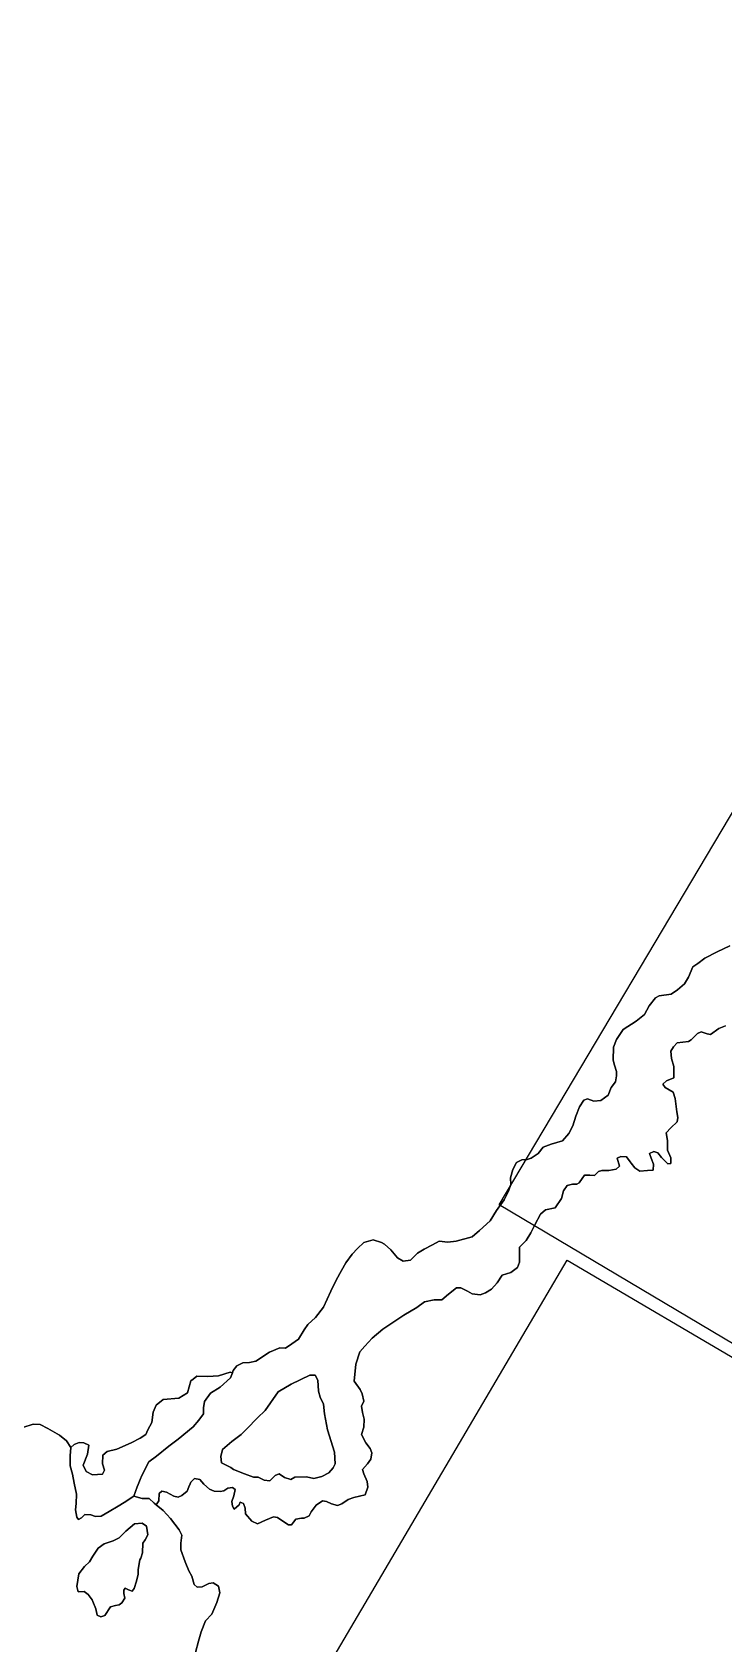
# Model space of a CAD drawing. Header units: inches. Extents: x 288635 to 1232953, y 676945 to 1655780.
# Drawn here: x 449463 to 469572, y 1263106 to 1309973 of the extents above; entities that cross this region are included whole.
import ezdxf

# ---------------------------------------------------------------- set-up
doc = ezdxf.new("R2010")
doc.units = ezdxf.units.IN
doc.header["$MEASUREMENT"] = 0
doc.layers.add('Images', color=7, linetype='Continuous')
picture_1 = doc.add_image_def('image6.jpg', size_in_pixel=(2592, 3907))
picture_2 = doc.add_image_def('image7.jpg', size_in_pixel=(2590, 3729))

msp = doc.modelspace()

# ---------------------------------------------------------------- linework, layer by layer
at = {"color": 1}
for points in [[(469746.9785, 1283403.4417), (469381.2178, 1283225.6414), (469025.6171, 1283042.761), (468822.4167, 1282890.3607), (468675.0964, 1282788.7605), (468548.0961, 1282489.0399), (468426.1759, 1282295.9995), (468222.9755, 1282123.2792), (468040.0951, 1282001.3589), (467689.5744, 1281950.5588), (467582.8942, 1281889.5987), (467405.0938, 1281655.9183), (467262.8535, 1281401.9177), (467024.0931, 1281213.9574), (466648.1723, 1280970.1169), (466450.0519, 1280675.4763), (466363.6917, 1280457.0359), (466353.5317, 1280081.1151), (466394.1718, 1279928.7148), (466455.1319, 1279750.9144), (466455.1319, 1279618.8342), (466424.6519, 1279446.1138), (466297.6516, 1279283.5535), (466211.2914, 1279065.1131), (465992.851, 1278907.6328), (465794.7306, 1278887.3127), (465606.7702, 1278958.4329), (465500.09, 1278912.7128), (465373.0898, 1278724.7524), (465271.4896, 1278450.4318), (465180.0494, 1278165.9513), (465068.2892, 1277942.4308), (464880.3288, 1277734.1504), (464555.2081, 1277637.6302), (464316.4476, 1277551.27), (464179.2874, 1277368.3897), (463976.087, 1277231.2294), (463859.2467, 1277190.5893), (463696.6864, 1277180.4293), (463544.2861, 1277099.1491), (463442.6859, 1276895.9487), (463374.6163, 1276657.1154), (463381.7258, 1276459.0679), (463315.6856, 1276266.0275), (463188.6854, 1276017.107), (462965.1649, 1275702.1463), (462777.2046, 1275407.5058), (462472.404, 1275123.0252), (462253.9635, 1274945.2248), (461791.6826, 1274818.2246), (461552.9221, 1274787.7445), (461298.9216, 1274813.1446), (461100.8012, 1274706.4644), (460856.9607, 1274579.4641), (460663.9203, 1274467.7039), (460465.7999, 1274259.4235), (460247.3595, 1274234.0234), (460084.7992, 1274325.4636), (459891.7588, 1274559.1441), (459711.2736, 1274725.2998), (459622.5183, 1274777.5845), (459373.5978, 1274853.7846), (459104.3572, 1274777.5845), (458921.4769, 1274604.8642), (458763.9965, 1274432.1438), (458581.1162, 1274183.2233), (458459.1959, 1273964.7829), (458301.7156, 1273685.3823), (458149.3153, 1273360.2617), (457930.8749, 1272892.9007), (457702.2744, 1272593.1801), (457478.754, 1272395.0597), (457372.0738, 1272232.4994), (457209.5134, 1271968.3389), (457016.473, 1271831.1786), (456828.5127, 1271699.0983), (456665.9523, 1271714.3384), (456361.1517, 1271582.2581), (455964.9109, 1271323.1776), (455776.9506, 1271287.6175), (455583.9102, 1271272.3775), (455416.2698, 1271186.0173), (455304.5096, 1271053.937), (455283.4018, 1270989.1059), (455217.4044, 1271005.0843), (454882.1237, 1270898.4041), (454572.0157, 1270879.7157), (454252.2025, 1270888.2441), (454140.4422, 1270796.8039), (454071.4443, 1270750.4018), (453982.9619, 1270400.5631), (453728.9614, 1270248.1628), (453271.7605, 1270212.6027), (453063.4801, 1270044.9624), (452977.1199, 1269841.762), (452936.4798, 1269536.9613), (452824.7196, 1269323.6009), (452768.8395, 1269191.5207), (452606.2792, 1269089.9205), (452342.1186, 1268947.6802), (451920.4778, 1268764.7998), (451641.0772, 1268698.7597), (451514.077, 1268586.9994), (451503.917, 1268338.079), (451564.8771, 1268155.1986), (451503.917, 1268038.3584), (451214.3564, 1268018.0383), (451031.476, 1268119.6385), (450940.0358, 1268302.5189), (451072.1161, 1268617.4795), (451107.6762, 1268881.64), (450960.3559, 1268952.7602), (450828.2756, 1268957.8402), (450686.0353, 1268901.9601), (450584.4351, 1268815.5999), (450457.6142, 1269006.3095), (450259.3145, 1269176.2806), (449913.8738, 1269369.321), (449690.3533, 1269486.1612), (449492.2329, 1269496.3213), (449187.4323, 1269399.8011)], [(469621.4599, 1281080.5013), (469433.4995, 1280999.2211), (469189.6591, 1280826.5008), (469088.0589, 1280846.8208), (468910.2585, 1280902.7009), (468803.5783, 1280856.9808), (468625.7779, 1280669.0204), (468544.4978, 1280618.2203), (468219.3771, 1280582.6603), (468107.6169, 1280465.82), (468036.4968, 1280338.8198), (468056.8168, 1280130.5394), (468122.8569, 1279891.7789), (468122.8569, 1279561.5782), (467909.4965, 1279475.2181), (467802.8163, 1279383.7779), (467868.8564, 1279282.1777), (468097.4569, 1279145.0174), (468163.497, 1278967.217), (468209.2171, 1278576.0563), (468239.6972, 1278408.4159), (468214.2971, 1278281.4157), (468031.4167, 1278108.6953), (467894.2565, 1277961.375), (467939.9766, 1277742.9346), (467934.8966, 1277458.454), (468031.4167, 1277234.9336), (468031.4167, 1277077.4533), (467945.0566, 1277062.2132), (467757.0962, 1277250.1736), (467650.416, 1277382.2539), (467538.6558, 1277417.8139), (467411.6555, 1277361.9338), (467462.4556, 1277229.8536), (467528.4957, 1277052.0532), (467523.4157, 1276884.4129), (467355.7754, 1276869.1728), (467127.1749, 1276848.8528), (466990.0147, 1276945.373), (466878.2544, 1277082.5333), (466852.5111, 1277118.5739), (466746.1742, 1277270.4936), (466583.6139, 1277280.6537), (466471.8536, 1277229.8536), (466542.9738, 1276996.1731), (466446.4536, 1276904.7329), (466233.0931, 1276869.1728), (466029.8927, 1276874.2529), (465933.3725, 1276843.7728), (465811.4523, 1276721.8526), (465679.372, 1276737.0926), (465521.8917, 1276737.0926), (465455.8516, 1276640.5724), (465369.4914, 1276513.5721), (465298.3713, 1276467.852), (465176.451, 1276472.9321), (465018.9707, 1276437.372), (464912.2905, 1276274.8117), (464856.4104, 1276051.2912), (464668.45, 1275787.1307), (464389.0495, 1275726.1706), (464246.8092, 1275599.1703), (464079.1688, 1275289.2897), (463962.3286, 1275060.6892), (463825.1683, 1274832.0888), (463637.208, 1274644.1284), (463637.208, 1274359.6478), (463632.1279, 1274202.1675), (463576.2478, 1274049.7672), (463378.1274, 1273907.5269), (463124.1269, 1273821.1668), (462986.9667, 1273607.8063), (462819.3263, 1273419.8459), (462646.606, 1273308.0857), (462484.0457, 1273252.2056), (462255.4452, 1273282.6857), (462123.3649, 1273363.9658), (461925.2445, 1273455.406), (461798.2443, 1273455.406), (461569.6438, 1273277.6057), (461376.6034, 1273104.8853), (461148.003, 1273109.9653), (460868.6024, 1273054.0852), (460650.162, 1272881.3649), (460269.1612, 1272662.9244), (459659.56, 1272256.5236), (459344.5994, 1271992.3631), (459131.2389, 1271763.7626), (458988.9987, 1271601.2023), (458877.2384, 1271240.5216), (458821.3583, 1270742.6806), (458999.1587, 1270498.8401), (459055.0388, 1270376.9199), (459105.8389, 1270158.4794), (459034.7188, 1270016.2391), (459065.1988, 1269828.2788), (459110.9189, 1269635.2384), (459105.8389, 1269401.5579), (459034.7188, 1269188.1975), (459166.799, 1268949.437), (459293.7993, 1268781.7967), (459334.4394, 1268659.8764), (459314.1193, 1268471.9161), (459212.5191, 1268334.7558), (459070.2788, 1268177.2755), (459105.8389, 1268050.2752), (459207.4391, 1267826.7548), (459222.6791, 1267659.1144), (459146.479, 1267440.674), (458811.1983, 1267364.4738), (458653.718, 1267303.5137), (458470.8376, 1267171.4335), (458343.8374, 1267125.7134), (458160.957, 1267171.4335), (458023.0757, 1267242.9992), (457905.9968, 1267260.2912), (457718.9961, 1267135.8734), (457571.6758, 1266947.913), (457520.8757, 1266831.0728), (457373.5554, 1266759.9526), (457292.2753, 1266759.9526), (457124.6349, 1266729.4726), (457058.5948, 1266638.0324), (456997.6347, 1266566.9122), (456916.3545, 1266566.9122), (456779.1942, 1266653.2724), (456591.2339, 1266780.2727), (456474.3936, 1266795.5127), (456250.8732, 1266698.9925), (456017.1927, 1266592.3123), (455844.4724, 1266668.5124), (455666.672, 1266886.9529), (455656.512, 1267049.5132), (455610.7919, 1267186.6735), (455509.1917, 1267222.2336), (455478.7116, 1267151.1134), (455336.4714, 1267024.1132), (455290.7513, 1267110.4733), (455265.3512, 1267247.6336), (455326.3113, 1267405.1139), (455361.8714, 1267593.0743), (455285.6713, 1267654.0344), (455153.591, 1267628.6344), (455031.6707, 1267552.4342), (454924.9905, 1267532.1142), (454752.2702, 1267542.2742), (454620.1899, 1267598.1543), (454452.5496, 1267745.4746), (454335.7094, 1267887.7149), (454183.309, 1267913.1149), (454071.6193, 1267810.3545), (454056.3088, 1267760.7146), (454020.7487, 1267674.3545), (453964.8686, 1267547.3542), (453812.4683, 1267415.2739), (453710.8681, 1267369.5538), (453583.8679, 1267394.9539), (453370.5074, 1267516.8741), (453233.3471, 1267542.2742), (453152.067, 1267481.3141), (453141.907, 1267267.9536), (453070.7868, 1267151.1134), (453004.7467, 1267196.8335), (452862.5064, 1267328.9138), (452659.306, 1267328.9138), (452420.5455, 1267400.0339), (452517.9295, 1267667.5782), (452544.4014, 1267740.3046), (452598.0988, 1267887.8283), (452647.6643, 1267995.7709), (452855.9447, 1268397.0917), (453079.4652, 1268564.7321), (453440.1459, 1268854.2927), (453709.3864, 1269052.413), (454141.1873, 1269418.1738), (454308.8276, 1269606.1342), (454445.9879, 1269794.0945), (454445.9879, 1269966.8149), (454476.468, 1270149.6952), (454649.1883, 1270393.5357), (454923.5089, 1270571.3361), (455233.3895, 1270835.4966), (455283.4018, 1270989.1059), (455304.5096, 1271053.937), (455416.2698, 1271186.0173), (455583.9102, 1271272.3775), (455776.9506, 1271287.6175), (455964.9109, 1271323.1776), (456361.1517, 1271582.2581), (456665.9523, 1271714.3384), (456828.5127, 1271699.0983), (457016.473, 1271831.1786), (457209.5134, 1271968.3389), (457372.0738, 1272232.4994), (457478.754, 1272395.0597), (457702.2744, 1272593.1801), (457930.8749, 1272892.9007), (458149.3153, 1273360.2617), (458301.7156, 1273685.3823), (458459.1959, 1273964.7829), (458581.1162, 1274183.2233), (458763.9965, 1274432.1438), (458921.4769, 1274604.8642), (459104.3572, 1274777.5845), (459373.5978, 1274853.7846), (459622.5183, 1274777.5845), (459711.2736, 1274725.2998), (459891.7588, 1274559.1441), (460084.7992, 1274325.4636), (460247.3595, 1274234.0234), (460465.7999, 1274259.4235), (460663.9203, 1274467.7039), (460856.9607, 1274579.4641), (461100.8012, 1274706.4644), (461298.9216, 1274813.1446), (461552.9221, 1274787.7445), (461791.6826, 1274818.2246), (462253.9635, 1274945.2248), (462472.404, 1275123.0252), (462777.2046, 1275407.5058), (462965.1649, 1275702.1463), (463188.6854, 1276017.107), (463315.6856, 1276266.0275), (463381.7258, 1276459.0679), (463374.6163, 1276657.1154), (463442.6859, 1276895.9487), (463544.2861, 1277099.1491), (463696.6864, 1277180.4293), (463859.2467, 1277190.5893), (463976.087, 1277231.2294), (464179.2874, 1277368.3897), (464316.4476, 1277551.27), (464555.2081, 1277637.6302), (464880.3288, 1277734.1504), (465068.2892, 1277942.4308), (465180.0494, 1278165.9513), (465271.4896, 1278450.4318), (465373.0898, 1278724.7524), (465500.09, 1278912.7128), (465606.7702, 1278958.4329), (465794.7306, 1278887.3127), (465992.851, 1278907.6328), (466211.2914, 1279065.1131), (466297.6516, 1279283.5535), (466424.6519, 1279446.1138), (466455.1319, 1279618.8342), (466455.1319, 1279750.9144), (466394.1718, 1279928.7148), (466353.5317, 1280081.1151), (466363.6917, 1280457.0359), (466450.0519, 1280675.4763), (466648.1723, 1280970.1169), (467024.0931, 1281213.9574), (467262.8535, 1281401.9177), (467405.0938, 1281655.9183), (467582.8942, 1281889.5987), (467689.5744, 1281950.5588), (468040.0951, 1282001.3589), (468222.9755, 1282123.2792), (468426.1759, 1282295.9995), (468548.0961, 1282489.0399), (468675.0964, 1282788.7605), (468822.4167, 1282890.3607), (469025.6171, 1283042.761), (469381.2178, 1283225.6414), (469746.9785, 1283403.4417)], [(454209.6388, 1262853.4252), (454295.999, 1263178.5458), (454377.2792, 1263452.8664), (454504.2794, 1263772.907), (454682.0798, 1263971.0274), (454829.4001, 1264306.3081), (454920.8403, 1264590.7886), (454875.1202, 1264783.829), (454722.7199, 1264880.3492), (454595.7196, 1264854.9492), (454406.3197, 1264764.4853), (454260.4389, 1264753.349), (454174.0788, 1264829.5491), (454108.0386, 1265068.3096), (454021.6785, 1265225.7899), (453909.9182, 1265489.9504), (453787.998, 1265840.4711), (453782.918, 1266028.4315), (453813.3981, 1266267.192), (453737.1979, 1266419.5923), (453482.2554, 1266753.0439), (453273.9872, 1266982.2031), (453070.7868, 1267151.1134), (453141.907, 1267267.9536), (453152.067, 1267481.3141), (453233.3471, 1267542.2742), (453370.5074, 1267516.8741), (453583.8679, 1267394.9539), (453710.8681, 1267369.5538), (453812.4683, 1267415.2739), (453964.8686, 1267547.3542), (454020.7487, 1267674.3545), (454056.3088, 1267760.7146), (454071.6193, 1267810.3545), (454183.309, 1267913.1149), (454335.7094, 1267887.7149), (454452.5496, 1267745.4746), (454620.1899, 1267598.1543), (454752.2702, 1267542.2742), (454924.9905, 1267532.1142), (455031.6707, 1267552.4342), (455153.591, 1267628.6344), (455285.6713, 1267654.0344), (455361.8714, 1267593.0743), (455326.3113, 1267405.1139), (455265.3512, 1267247.6336), (455290.7513, 1267110.4733), (455336.4714, 1267024.1132), (455478.7116, 1267151.1134), (455509.1917, 1267222.2336), (455610.7919, 1267186.6735), (455656.512, 1267049.5132), (455666.672, 1266886.9529), (455844.4724, 1266668.5124), (456017.1927, 1266592.3123), (456250.8732, 1266698.9925), (456474.3936, 1266795.5127), (456591.2339, 1266780.2727), (456779.1942, 1266653.2724), (456916.3545, 1266566.9122), (456997.6347, 1266566.9122), (457058.5948, 1266638.0324), (457124.6349, 1266729.4726), (457292.2753, 1266759.9526), (457373.5554, 1266759.9526), (457520.8757, 1266831.0728), (457571.6758, 1266947.913), (457718.9961, 1267135.8734), (457905.9968, 1267260.2912), (458023.0757, 1267242.9992), (458160.957, 1267171.4335), (458343.8374, 1267125.7134), (458470.8376, 1267171.4335), (458653.718, 1267303.5137), (458811.1983, 1267364.4738), (459146.479, 1267440.674), (459222.6791, 1267659.1144), (459207.4391, 1267826.7548), (459105.8389, 1268050.2752), (459070.2788, 1268177.2755), (459212.5191, 1268334.7558), (459314.1193, 1268471.9161), (459334.4394, 1268659.8764), (459293.7993, 1268781.7967), (459166.799, 1268949.437), (459034.7188, 1269188.1975), (459105.8389, 1269401.5579), (459110.9189, 1269635.2384), (459065.1988, 1269828.2788), (459034.7188, 1270016.2391), (459105.8389, 1270158.4794), (459055.0388, 1270376.9199), (458999.1587, 1270498.8401), (458821.3583, 1270742.6806), (458877.2384, 1271240.5216), (458988.9987, 1271601.2023), (459131.2389, 1271763.7626), (459344.5994, 1271992.3631), (459659.56, 1272256.5236), (460269.1612, 1272662.9244), (460650.162, 1272881.3649), (460868.6024, 1273054.0852), (461148.003, 1273109.9653), (461376.6034, 1273104.8853), (461569.6438, 1273277.6057), (461798.2443, 1273455.406), (461925.2445, 1273455.406), (462123.3649, 1273363.9658), (462255.4452, 1273282.6857), (462484.0457, 1273252.2056), (462646.606, 1273308.0857), (462819.3263, 1273419.8459), (462986.9667, 1273607.8063), (463124.1269, 1273821.1668), (463378.1274, 1273907.5269), (463576.2478, 1274049.7672), (463632.1279, 1274202.1675), (463637.208, 1274359.6478), (463637.208, 1274644.1284), (463825.1683, 1274832.0888), (463962.3286, 1275060.6892), (464079.1688, 1275289.2897), (464246.8092, 1275599.1703), (464389.0495, 1275726.1706), (464668.45, 1275787.1307), (464856.4104, 1276051.2912), (464912.2905, 1276274.8117), (465018.9707, 1276437.372), (465176.451, 1276472.9321), (465298.3713, 1276467.852), (465369.4914, 1276513.5721), (465455.8516, 1276640.5724), (465521.8917, 1276737.0926), (465679.372, 1276737.0926), (465811.4523, 1276721.8526), (465933.3725, 1276843.7728), (466029.8927, 1276874.2529), (466233.0931, 1276869.1728), (466446.4536, 1276904.7329), (466542.9738, 1276996.1731), (466471.8536, 1277229.8536), (466583.6139, 1277280.6537), (466746.1742, 1277270.4936), (466852.5111, 1277118.5739), (466878.2544, 1277082.5333), (466990.0147, 1276945.373), (467127.1749, 1276848.8528), (467355.7754, 1276869.1728), (467523.4157, 1276884.4129), (467528.4957, 1277052.0532), (467462.4556, 1277229.8536), (467411.6555, 1277361.9338), (467538.6558, 1277417.8139), (467650.416, 1277382.2539), (467757.0962, 1277250.1736), (467945.0566, 1277062.2132), (468031.4167, 1277077.4533), (468031.4167, 1277234.9336), (467934.8966, 1277458.454), (467939.9766, 1277742.9346), (467894.2565, 1277961.375), (468031.4167, 1278108.6953), (468214.2971, 1278281.4157), (468239.6972, 1278408.4159), (468209.2171, 1278576.0563), (468163.497, 1278967.217), (468097.4569, 1279145.0174), (467868.8564, 1279282.1777), (467802.8163, 1279383.7779), (467909.4965, 1279475.2181), (468122.8569, 1279561.5782), (468122.8569, 1279891.7789), (468056.8168, 1280130.5394), (468036.4968, 1280338.8198), (468107.6169, 1280465.82), (468219.3771, 1280582.6603), (468544.4978, 1280618.2203), (468625.7779, 1280669.0204), (468803.5783, 1280856.9808), (468910.2585, 1280902.7009), (469088.0589, 1280846.8208), (469189.6591, 1280826.5008), (469433.4995, 1280999.2211), (469621.4599, 1281080.5013)], [(449187.4323, 1269399.8011), (449492.2329, 1269496.3213), (449690.3533, 1269486.1612), (449913.8738, 1269369.321), (450259.3145, 1269176.2806), (450457.6142, 1269006.3095), (450584.4351, 1268815.5999), (450564.1151, 1268571.7594), (450564.1151, 1268282.1988), (450630.1552, 1268043.4384), (450680.9553, 1267779.2778), (450746.9954, 1267459.2372), (450741.9154, 1267189.9967), (450721.5954, 1267002.0363), (450757.1555, 1266788.6759), (450807.9556, 1266717.5557), (450894.3157, 1266773.4358), (450995.9159, 1266869.956), (451163.5563, 1266854.716), (451300.7166, 1266808.9959), (451468.3569, 1266819.1559), (451698.7265, 1266952.1528), (451961.1179, 1267103.6365), (452138.9182, 1267215.3967), (452420.5455, 1267400.0339), (452659.306, 1267328.9138), (452862.5064, 1267328.9138), (453004.7467, 1267196.8335), (453070.7868, 1267151.1134), (453273.9872, 1266982.2031), (453482.2554, 1266753.0439), (453737.1979, 1266419.5923), (453813.3981, 1266267.192), (453782.918, 1266028.4315), (453787.998, 1265840.4711), (453909.9182, 1265489.9504), (454021.6785, 1265225.7899), (454108.0386, 1265068.3096), (454174.0788, 1264829.5491), (454260.4389, 1264753.349), (454406.3197, 1264764.4853), (454595.7196, 1264854.9492), (454722.7199, 1264880.3492), (454875.1202, 1264783.829), (454920.8403, 1264590.7886), (454829.4001, 1264306.3081), (454682.0798, 1263971.0274), (454504.2794, 1263772.907), (454377.2792, 1263452.8664), (454295.999, 1263178.5458), (454209.6388, 1262853.4252)]]:
    msp.add_lwpolyline(points, dxfattribs=at)
for points in [[(455283.4018, 1270989.1059), (455233.3895, 1270835.4966), (454923.5089, 1270571.3361), (454649.1883, 1270393.5357), (454476.468, 1270149.6952), (454445.9879, 1269966.8149), (454445.9879, 1269794.0945), (454308.8276, 1269606.1342), (454141.1873, 1269418.1738), (453709.3864, 1269052.413), (453440.1459, 1268854.2927), (453079.4652, 1268564.7321), (452855.9447, 1268397.0917), (452647.6643, 1267995.7709), (452598.0988, 1267887.8283), (452544.4014, 1267740.3046), (452517.9295, 1267667.5782), (452420.5455, 1267400.0339), (452138.9182, 1267215.3967), (451961.1179, 1267103.6365), (451698.7265, 1266952.1528), (451468.3569, 1266819.1559), (451300.7166, 1266808.9959), (451163.5563, 1266854.716), (450995.9159, 1266869.956), (450894.3157, 1266773.4358), (450807.9556, 1266717.5557), (450757.1555, 1266788.6759), (450721.5954, 1267002.0363), (450741.9154, 1267189.9967), (450746.9954, 1267459.2372), (450680.9553, 1267779.2778), (450630.1552, 1268043.4384), (450564.1151, 1268282.1988), (450564.1151, 1268571.7594), (450584.4351, 1268815.5999), (450686.0353, 1268901.9601), (450828.2756, 1268957.8402), (450960.3559, 1268952.7602), (451107.6762, 1268881.64), (451072.1161, 1268617.4795), (450940.0358, 1268302.5189), (451031.476, 1268119.6385), (451214.3564, 1268018.0383), (451503.917, 1268038.3584), (451564.8771, 1268155.1986), (451503.917, 1268338.079), (451514.077, 1268586.9994), (451641.0772, 1268698.7597), (451920.4778, 1268764.7998), (452342.1186, 1268947.6802), (452606.2792, 1269089.9205), (452768.8395, 1269191.5207), (452824.7196, 1269323.6009), (452936.4798, 1269536.9613), (452977.1199, 1269841.762), (453063.4801, 1270044.9624), (453271.7605, 1270212.6027), (453728.9614, 1270248.1628), (453982.9619, 1270400.5631), (454071.4443, 1270750.4018), (454140.4422, 1270796.8039), (454252.2025, 1270888.2441), (454572.0157, 1270879.7157), (454882.1237, 1270898.4041), (455217.4044, 1271005.0843), (455283.4018, 1270989.1059)], [(458083.2752, 1268077.0511), (457880.0748, 1267970.3709), (457656.5543, 1267909.4108), (457438.1139, 1267965.2909), (457102.8332, 1267950.0508), (456980.913, 1267884.0107), (456803.1126, 1267944.9708), (456640.5523, 1268051.651), (456523.7121, 1268000.8509), (456371.3118, 1267848.4506), (456203.6714, 1267863.6907), (456036.0311, 1267950.0508), (455897.7412, 1267951.2996), (455640.0145, 1268045.0184), (455319.8087, 1268169.9768), (455239.3411, 1268234.3509), (454969.229, 1268366.6117), (454943.8289, 1268549.492), (454994.629, 1268757.7725), (455268.9496, 1268986.3729), (455543.2701, 1269194.6533), (455705.8304, 1269357.2137), (456010.631, 1269672.1743), (456239.2315, 1269890.6147), (456615.1522, 1270434.1758), (456996.153, 1270657.6963), (457539.7141, 1270921.8568), (457692.1144, 1270921.8568), (457768.3146, 1270769.4565), (457788.6346, 1270454.4959), (457839.4347, 1270281.7755), (457930.8749, 1270078.5751), (457966.4349, 1269789.0145), (458047.7151, 1269331.8136), (458250.9155, 1268681.5723), (458271.2356, 1268341.2116), (458215.3554, 1268224.3714), (458083.2752, 1268077.0511)], [(456036.0311, 1267950.0508), (456203.6714, 1267863.6907), (456371.3118, 1267848.4506), (456523.7121, 1268000.8509), (456640.5523, 1268051.651), (456803.1126, 1267944.9708), (456980.913, 1267884.0107), (457102.8332, 1267950.0508), (457438.1139, 1267965.2909), (457656.5543, 1267909.4108), (457880.0748, 1267970.3709), (458083.2752, 1268077.0511), (458215.3554, 1268224.3714), (458271.2356, 1268341.2116), (458250.9155, 1268681.5723), (458047.7151, 1269331.8136), (457966.4349, 1269789.0145), (457930.8749, 1270078.5751), (457839.4347, 1270281.7755), (457788.6346, 1270454.4959), (457768.3146, 1270769.4565), (457692.1144, 1270921.8568), (457539.7141, 1270921.8568), (456996.153, 1270657.6963), (456615.1522, 1270434.1758), (456239.2315, 1269890.6147), (456010.631, 1269672.1743), (455705.8304, 1269357.2137), (455543.2701, 1269194.6533), (455268.9496, 1268986.3729), (454994.629, 1268757.7725), (454943.8289, 1268549.492), (454969.229, 1268366.6117), (455239.3411, 1268234.3509), (455319.8087, 1268169.9768), (455640.0145, 1268045.0184), (455897.7412, 1267951.2996), (456036.0311, 1267950.0508)], [(452498.6083, 1264928.5666), (452426.6415, 1264716.8995), (452371.6081, 1264636.466), (452265.7745, 1264674.5661), (452168.4077, 1264721.1329), (452126.0743, 1264666.0994), (452130.3076, 1264568.7326), (452155.7077, 1264429.0323), (452071.0408, 1264297.7987), (451990.6073, 1264242.7653), (451884.7738, 1264221.5986), (451736.6068, 1264179.2651), (451575.7398, 1263925.2646), (451461.4396, 1263891.3979), (451351.3727, 1263942.198), (451309.0393, 1264119.9983), (451222.7074, 1264335.2116), (451203.2058, 1264382.4655), (451088.9055, 1264539.0992), (450974.6053, 1264623.766), (450801.0383, 1264615.2993), (450762.9382, 1264776.1663), (450813.7383, 1265136.0004), (450978.8386, 1265356.1342), (451131.2389, 1265491.6011), (451224.3725, 1265656.7014), (451381.0061, 1265885.3019), (451550.3398, 1266012.3021), (451817.0403, 1266096.969), (451994.8407, 1266185.8691), (452181.1077, 1266380.6029), (452439.3416, 1266592.27), (452663.7087, 1266609.2033), (452782.4157, 1266523.4072), (452821.189, 1266279.0027), (452750.0688, 1266131.6824), (452678.9487, 1266030.0822), (452673.8687, 1265750.6816), (452623.0686, 1265593.2013), (452589.2748, 1265547.3383), (452540.9418, 1265267.234), (452540.9418, 1265127.5337), (452498.6083, 1264928.5666)], [(451224.3725, 1265656.7014), (451131.2389, 1265491.6011), (450978.8386, 1265356.1342), (450813.7383, 1265136.0004), (450762.9382, 1264776.1663), (450801.0383, 1264615.2993), (450974.6053, 1264623.766), (451088.9055, 1264539.0992), (451203.2058, 1264382.4655), (451222.7074, 1264335.2116), (451309.0393, 1264119.9983), (451351.3727, 1263942.198), (451461.4396, 1263891.3979), (451575.7398, 1263925.2646), (451736.6068, 1264179.2651), (451884.7738, 1264221.5986), (451990.6073, 1264242.7653), (452071.0408, 1264297.7987), (452155.7077, 1264429.0323), (452130.3076, 1264568.7326), (452126.0743, 1264666.0994), (452168.4077, 1264721.1329), (452265.7745, 1264674.5661), (452371.6081, 1264636.466), (452426.6415, 1264716.8995), (452498.6083, 1264928.5666), (452540.9418, 1265127.5337), (452540.9418, 1265267.234), (452589.2748, 1265547.3383), (452623.0686, 1265593.2013), (452673.8687, 1265750.6816), (452678.9487, 1266030.0822), (452750.0688, 1266131.6824), (452821.189, 1266279.0027), (452782.4157, 1266523.4072), (452663.7087, 1266609.2033), (452439.3416, 1266592.27), (452181.1077, 1266380.6029), (451994.8407, 1266185.8691), (451817.0403, 1266096.969), (451550.3398, 1266012.3021), (451381.0061, 1265885.3019), (451224.3725, 1265656.7014)]]:
    msp.add_lwpolyline(points, close=True, dxfattribs=at)

# ---------------------------------------------------------------- pictures from other files: only their frames are drawn
at = {"layer": 'Images'}
image = msp.add_image(picture_1, insert=(463037.5219, 1275868.6976), size_in_units=(43026.9717, 64855.8558), rotation=-30.719241845, dxfattribs=at)
image.dxf.flags = 7
image = msp.add_image(picture_2, insert=(433468.3601, 1220693.3743), size_in_units=(43179.7771, 62168.876), rotation=-30.500541912, dxfattribs=at)
image.dxf.flags = 7

doc.saveas('drawing.dxf')
